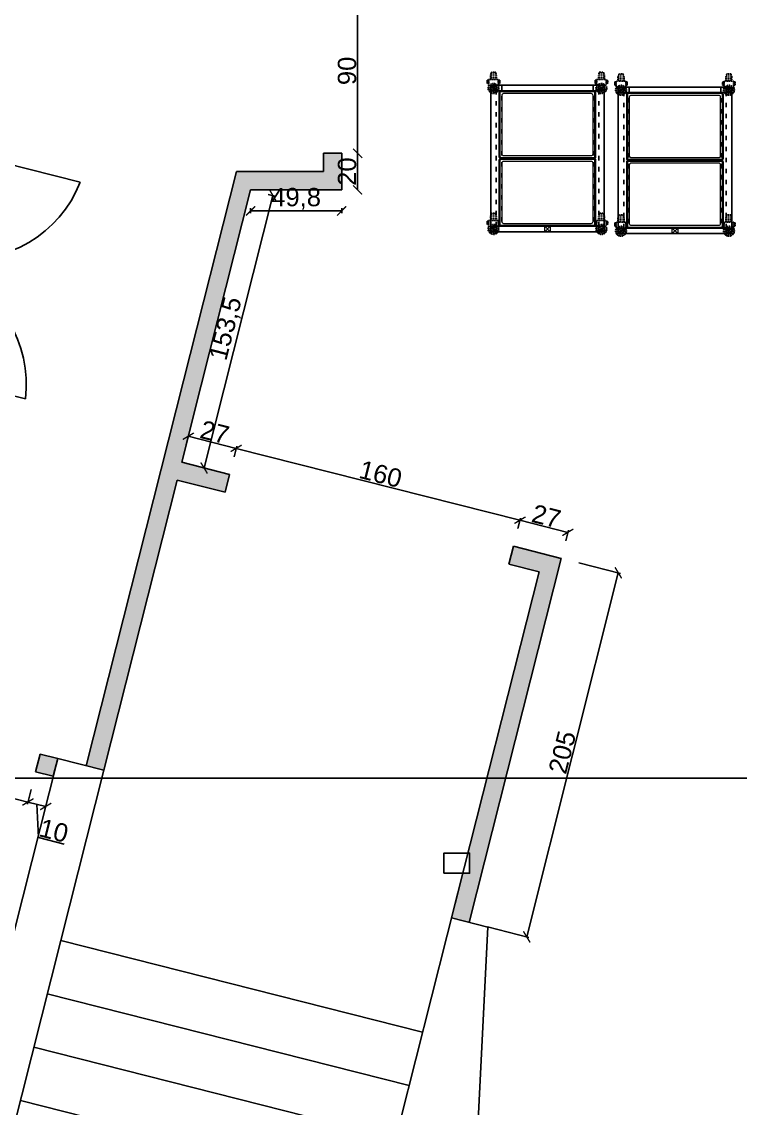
# Model space of a CAD drawing. Header units: millimetres. Extents: x -3164 to 12587, y -18082 to -16228.
# Drawn here: x 9792 to 10185, y -17663 to -17070 of the extents above; entities that cross this region are included whole.
import ezdxf

# ---------------------------------------------------------------- set-up
doc = ezdxf.new("R2010")
doc.units = ezdxf.units.MM
for name, pattern in [('ACAD_ISO03W100', [30, 12, -18]), ('DASHED', [0.75, 0.5, -0.25]), ('HIDDEN2', [0.1875, 0.125, -0.0625])]:
    doc.linetypes.add(name, pattern=pattern)
doc.layers.add('MUTAŞ', color=7, linetype='Continuous')
doc.layers.add('TEFRİŞ MUTFAK (L)', color=241, linetype='Continuous', lineweight=15)
doc.styles.get("Standard").update_dxf_attribs({"font": 'arial.ttf'})
doc.dimstyles.new('ISO-25', dxfattribs={"dimtxt": 10, "dimasz": 5, "dimexe": 1.25, "dimexo": 10, "dimtad": 1, "dimdec": 1, "dimtxsty": 'Standard', "dimblk": 'ARCHTICK', "dimcen": 2.5, "dimadec": 0, "dimazin": 0, "dimtfac": 1, "dimtdec": 1, "dimtmove": 0, "dimatfit": 3, "dimfxl": 1, "dimarcsym": 0})

# ---------------------------------------------------------------- blocks, each defined once
blk = doc.blocks.new('_ArchTick')
at = {"color": 0, "linetype": 'ByBlock', "const_width": 0.15}
blk.add_lwpolyline([(-0.5, -0.5), (0.5, 0.5)], dxfattribs=at)
blk = doc.blocks.new('*D137')
at = {"color": 0, "lineweight": -2, "transparency": 16777216}
for p, q in [((9976.02, -17051.82), (9976.02, -17141.82)), ((9977.33, -17051.82), (9977.27, -17051.82)), ((9977.33, -17141.82), (9977.27, -17141.82))]:
    blk.add_line(p, q, dxfattribs=at)
at = {"layer": 'Defpoints', "color": 0, "transparency": 16777216}
for p in [(9967.33, -17051.82), (9967.33, -17141.82), (9976.02, -17141.82)]:
    blk.add_point(p, dxfattribs=at)
at = {"color": 0, "lineweight": -2, "transparency": 16777216, "xscale": 5, "yscale": 5, "zscale": 5}
for p, rotation in [((9976.02, -17051.82), 90), ((9976.02, -17141.82), 270)]:
    blk.add_blockref('_ArchTick', p, dxfattribs=dict(at, rotation=rotation))
at = {"color": 0, "transparency": 16777216, "insert": (9970.29, -17096.82), "char_height": 10, "attachment_point": 5, "rotation": 90}
blk.add_mtext('90', dxfattribs=at)
blk = doc.blocks.new('*D138')
at = {"color": 0, "lineweight": -2, "transparency": 16777216}
for p, q in [((9976.02, -17141.82), (9976.02, -17161.82)), ((9977.33, -17141.82), (9977.27, -17141.82)), ((9977.33, -17161.82), (9977.27, -17161.82))]:
    blk.add_line(p, q, dxfattribs=at)
at = {"layer": 'Defpoints', "color": 0, "transparency": 16777216}
for p in [(9967.33, -17141.82), (9967.33, -17161.82), (9976.02, -17161.82)]:
    blk.add_point(p, dxfattribs=at)
at = {"color": 0, "lineweight": -2, "transparency": 16777216, "xscale": 5, "yscale": 5, "zscale": 5}
for p, rotation in [((9976.02, -17141.82), 90), ((9976.02, -17161.82), 270)]:
    blk.add_blockref('_ArchTick', p, dxfattribs=dict(at, rotation=rotation))
at = {"color": 0, "transparency": 16777216, "insert": (9970.29, -17151.82), "char_height": 10, "attachment_point": 5, "rotation": 90}
blk.add_mtext('20', dxfattribs=at)
blk = doc.blocks.new('*D139')
at = {"color": 0, "lineweight": -2, "transparency": 16777216}
for p, q in [((9917.52, -17171.82), (9917.52, -17174.56)), ((9967.33, -17171.82), (9967.33, -17174.56)), ((9967.33, -17173.31), (9917.52, -17173.31))]:
    blk.add_line(p, q, dxfattribs=at)
at = {"layer": 'Defpoints', "color": 0, "transparency": 16777216}
for p in [(9917.52, -17161.82), (9967.33, -17161.82), (9917.52, -17173.31)]:
    blk.add_point(p, dxfattribs=at)
at = {"color": 0, "lineweight": -2, "transparency": 16777216, "xscale": 5, "yscale": 5, "zscale": 5, "rotation": 180}
blk.add_blockref('_ArchTick', (9917.52, -17173.31), dxfattribs=at)
at = {"color": 0, "lineweight": -2, "transparency": 16777216, "xscale": 5, "yscale": 5, "zscale": 5}
blk.add_blockref('_ArchTick', (9967.33, -17173.31), dxfattribs=at)
at = {"color": 0, "transparency": 16777216, "insert": (9942.42, -17166.68), "char_height": 10, "attachment_point": 5}
blk.add_mtext('49,8', dxfattribs=at)
blk = doc.blocks.new('*D140')
at = {"color": 0, "lineweight": -2, "transparency": 16777216}
for p, q in [((9929.75, -17164.91), (9892.11, -17313.68)), ((9927.21, -17164.27), (9930.96, -17165.22)), ((9889.57, -17313.04), (9893.32, -17313.99))]:
    blk.add_line(p, q, dxfattribs=at)
at = {"layer": 'Defpoints', "color": 0, "transparency": 16777216}
for p in [(9917.52, -17161.82), (9879.88, -17310.59), (9892.11, -17313.68)]:
    blk.add_point(p, dxfattribs=at)
at = {"color": 0, "lineweight": -2, "transparency": 16777216, "xscale": 5, "yscale": 5, "zscale": 5}
for p, rotation in [((9929.75, -17164.91), 75.80022539922322), ((9892.11, -17313.68), 255.8002253992233)]:
    blk.add_blockref('_ArchTick', p, dxfattribs=dict(at, rotation=rotation))
at = {"color": 0, "transparency": 16777216, "insert": (9904.5, -17237.67), "char_height": 10, "attachment_point": 5, "rotation": 75.80023}
blk.add_mtext('153,5', dxfattribs=at)
blk = doc.blocks.new('*D141')
at = {"color": 0, "lineweight": -2, "transparency": 16777216}
for p, q in [((9882.33, -17300.89), (9883.79, -17295.13)), ((9883.48, -17296.34), (9909.66, -17302.96)), ((9908.5, -17307.52), (9909.96, -17301.75))]:
    blk.add_line(p, q, dxfattribs=at)
at = {"layer": 'Defpoints', "color": 0, "transparency": 16777216}
for p in [(9909.66, -17302.96), (9879.88, -17310.59), (9906.05, -17317.21)]:
    blk.add_point(p, dxfattribs=at)
at = {"color": 0, "lineweight": -2, "transparency": 16777216, "xscale": 5, "yscale": 5, "zscale": 5}
for p, rotation in [((9883.48, -17296.34), 165.8002253992179), ((9909.66, -17302.96), 345.8002253992179)]:
    blk.add_blockref('_ArchTick', p, dxfattribs=dict(at, rotation=rotation))
at = {"color": 0, "transparency": 16777216, "insert": (9897.95, -17294.18), "char_height": 10, "attachment_point": 5, "rotation": 345.80023}
blk.add_mtext('27', dxfattribs=at)
blk = doc.blocks.new('*D142')
at = {"color": 0, "lineweight": -2, "transparency": 16777216}
for p, q in [((9908.5, -17307.52), (9909.96, -17301.75)), ((9909.66, -17302.96), (10064.77, -17342.21)), ((10063.62, -17346.76), (10065.07, -17341))]:
    blk.add_line(p, q, dxfattribs=at)
at = {"layer": 'Defpoints', "color": 0, "transparency": 16777216}
for p in [(9906.05, -17317.21), (10064.77, -17342.21), (10061.16, -17356.46)]:
    blk.add_point(p, dxfattribs=at)
at = {"color": 0, "lineweight": -2, "transparency": 16777216, "xscale": 5, "yscale": 5, "zscale": 5}
for p, rotation in [((9909.66, -17302.96), 165.800225399229), ((10064.77, -17342.21), 345.800225399229)]:
    blk.add_blockref('_ArchTick', p, dxfattribs=dict(at, rotation=rotation))
at = {"color": 0, "transparency": 16777216, "insert": (9988.62, -17317.03), "char_height": 10, "attachment_point": 5, "rotation": 345.80023}
blk.add_mtext('160', dxfattribs=at)
blk = doc.blocks.new('*D143')
at = {"color": 0, "lineweight": -2, "transparency": 16777216}
for p, q in [((10063.62, -17346.76), (10065.07, -17341)), ((10064.77, -17342.21), (10090.94, -17348.83)), ((10089.79, -17353.39), (10091.25, -17347.62))]:
    blk.add_line(p, q, dxfattribs=at)
at = {"layer": 'Defpoints', "color": 0, "transparency": 16777216}
for p in [(10090.94, -17348.83), (10061.16, -17356.46), (10087.34, -17363.08)]:
    blk.add_point(p, dxfattribs=at)
at = {"color": 0, "lineweight": -2, "transparency": 16777216, "xscale": 5, "yscale": 5, "zscale": 5}
for p, rotation in [((10064.77, -17342.21), 165.800225399229), ((10090.94, -17348.83), 345.800225399229)]:
    blk.add_blockref('_ArchTick', p, dxfattribs=dict(at, rotation=rotation))
at = {"color": 0, "transparency": 16777216, "insert": (10079.24, -17340.05), "char_height": 10, "attachment_point": 5, "rotation": 345.80023}
blk.add_mtext('27', dxfattribs=at)
blk = doc.blocks.new('*D144')
at = {"color": 0, "lineweight": -2, "transparency": 16777216}
for p, q in [((10097.04, -17365.52), (10119.74, -17371.24)), ((10118.53, -17370.93), (10068.49, -17569.76)), ((10047, -17564.35), (10069.7, -17570.07))]:
    blk.add_line(p, q, dxfattribs=at)
at = {"layer": 'Defpoints', "color": 0, "transparency": 16777216}
for p in [(10087.34, -17363.08), (10037.3, -17561.91), (10068.49, -17569.76)]:
    blk.add_point(p, dxfattribs=at)
at = {"color": 0, "lineweight": -2, "transparency": 16777216, "xscale": 5, "yscale": 5, "zscale": 5}
for p, rotation in [((10118.53, -17370.93), 75.87398628398442), ((10068.49, -17569.76), 255.8739862839844)]:
    blk.add_blockref('_ArchTick', p, dxfattribs=dict(at, rotation=rotation))
at = {"color": 0, "transparency": 16777216, "insert": (10087.95, -17468.95), "char_height": 10, "attachment_point": 5, "rotation": 75.87399}
blk.add_mtext('205', dxfattribs=at)
blk = doc.blocks.new('*D146')
at = {"color": 0, "lineweight": -2, "transparency": 16777216}
for p, q in [((9719.93, -17469.91), (9717.94, -17477.89)), ((9718.24, -17476.68), (9795.85, -17496.1)), ((9797.54, -17489.33), (9795.54, -17497.31))]:
    blk.add_line(p, q, dxfattribs=at)
at = {"layer": 'Defpoints', "color": 0, "transparency": 16777216}
for p in [(9722.36, -17460.21), (9799.97, -17479.63), (9795.85, -17496.1)]:
    blk.add_point(p, dxfattribs=at)
at = {"color": 0, "lineweight": -2, "transparency": 16777216, "xscale": 5, "yscale": 5, "zscale": 5}
for p, rotation in [((9718.24, -17476.68), 165.9474561685386), ((9795.85, -17496.1), 345.9474561685386)]:
    blk.add_blockref('_ArchTick', p, dxfattribs=dict(at, rotation=rotation))
at = {"color": 0, "transparency": 16777216, "insert": (9758.43, -17480.83), "char_height": 10, "attachment_point": 5, "rotation": 345.94746}
blk.add_mtext('80', dxfattribs=at)
blk = doc.blocks.new('*D147')
at = {"color": 0, "lineweight": -2, "transparency": 16777216}
for p, q in [((9797.54, -17489.33), (9795.54, -17497.31)), ((9807.24, -17491.76), (9805.24, -17499.74)), ((9795.85, -17496.1), (9805.55, -17498.53)), ((9800.7, -17497.31), (9801.54, -17515.57)), ((9801.54, -17515.57), (9815.7, -17519.11))]:
    blk.add_line(p, q, dxfattribs=at)
at = {"layer": 'Defpoints', "color": 0, "transparency": 16777216}
for p in [(9799.97, -17479.63), (9809.67, -17482.06), (9805.55, -17498.53)]:
    blk.add_point(p, dxfattribs=at)
at = {"color": 0, "lineweight": -2, "transparency": 16777216, "xscale": 5, "yscale": 5, "zscale": 5}
for p, rotation in [((9795.85, -17496.1), 165.9474561685386), ((9805.55, -17498.53), 345.9474561685386)]:
    blk.add_blockref('_ArchTick', p, dxfattribs=dict(at, rotation=rotation))
at = {"color": 0, "transparency": 16777216, "insert": (9810.01, -17511.78), "char_height": 10, "attachment_point": 5, "rotation": 345.94746}
blk.add_mtext('10', dxfattribs=at)
blk = doc.blocks.new('GHFH')
at = {"color": 7}
for p, q in [((1821.69, 2075.94), (1821.69, 2076.96)), ((1822.08, 2077.34), (1822.7, 2077.34)), ((1823.09, 2077.34), (1823.09, 2077.67)), ((1823.09, 2077.34), (1824.1, 2077.34)), ((1823.09, 2076.33), (1823.09, 2076.96)), ((1824.48, 2077.34), (1824.48, 2077.94)), ((1824.48, 2077.34), (1824.64, 2077.34)), ((1824.88, 2077.34), (1825.5, 2077.34)), ((1825.88, 2077.34), (1825.88, 2077.98)), ((1825.88, 2077.34), (1826.89, 2077.34)), ((1827.28, 2077.34), (1827.28, 2077.8)), ((1827.28, 2077.34), (1828.29, 2077.34)), ((1827.28, 2075.94), (1827.28, 2076.96)), ((1828.67, 2077.34), (1828.67, 2077.4)), ((1828.67, 2077.34), (1828.83, 2077.34)), ((1828.67, 2075.94), (1828.67, 2076.96)), ((1816.84, 2071.75), (1817.12, 2071.75)), ((1817.5, 2073.15), (1817.5, 2073.26)), ((1817.5, 2073.15), (1818.51, 2073.15)), ((1817.5, 2071.75), (1817.5, 2072.77)), ((1817.5, 2071.75), (1818.51, 2071.75)), ((1817.5, 2070.35), (1817.5, 2071.37)), ((1818.34, 2074.55), (1818.51, 2074.55)), ((1818.89, 2074.55), (1818.89, 2075.18)), ((1818.89, 2074.55), (1819.91, 2074.55)), ((1818.89, 2073.15), (1818.89, 2074.16)), ((1818.89, 2073.15), (1819.91, 2073.15)), ((1818.89, 2071.75), (1818.89, 2072.77)), ((1818.89, 2071.75), (1819.91, 2071.75)), ((1818.89, 2070.35), (1818.89, 2071.37)), ((1819.72, 2075.94), (1819.91, 2075.94)), ((1820.29, 2075.94), (1820.29, 2076.37)), ((1820.29, 2075.94), (1821.31, 2075.94)), ((1820.29, 2074.55), (1820.29, 2075.56)), ((1820.29, 2074.55), (1821.31, 2074.55)), ((1820.29, 2073.15), (1820.29, 2074.16)), ((1820.29, 2073.15), (1821.31, 2073.15)), ((1820.29, 2071.75), (1820.29, 2072.77)), ((1820.29, 2071.75), (1821.31, 2071.75)), ((1820.29, 2070.36), (1820.29, 2071.37)), ((1821.69, 2075.94), (1822.7, 2075.94)), ((1821.69, 2074.55), (1821.69, 2075.56)), ((1821.69, 2074.55), (1822.7, 2074.55)), ((1821.69, 2073.15), (1821.69, 2074.16)), ((1821.69, 2073.15), (1822.7, 2073.15)), ((1821.69, 2071.75), (1821.69, 2072.77)), ((1821.69, 2071.75), (1822.7, 2071.75)), ((1821.69, 2070.35), (1821.69, 2071.37)), ((1823.09, 2074.55), (1823.09, 2074.83)), ((1823.09, 2074.55), (1823.34, 2074.55)), ((1823.09, 2073.15), (1823.09, 2074.16)), ((1823.09, 2073.15), (1824.1, 2073.15)), ((1823.09, 2071.75), (1823.09, 2072.77)), ((1823.09, 2071.75), (1824.1, 2071.75)), ((1823.09, 2070.35), (1823.09, 2071.37)), ((1824.48, 2071.75), (1824.48, 2072.77)), ((1824.48, 2071.75), (1824.98, 2071.75)), ((1824.48, 2070.35), (1824.48, 2071.37)), ((1826.56, 2075.94), (1826.89, 2075.94)), ((1826.7, 2071.75), (1826.89, 2071.75)), ((1826.85, 2074.55), (1826.89, 2074.55)), ((1827.28, 2075.94), (1828.29, 2075.94)), ((1827.28, 2074.55), (1827.28, 2075.56)), ((1827.28, 2074.55), (1828.29, 2074.55)), ((1827.28, 2073.15), (1827.28, 2074.16)), ((1827.28, 2073.15), (1828.29, 2073.15)), ((1827.28, 2071.75), (1827.28, 2072.77)), ((1827.28, 2071.75), (1828.29, 2071.75)), ((1827.28, 2070.35), (1827.28, 2071.37)), ((1828.67, 2075.94), (1829.69, 2075.94)), ((1828.67, 2074.55), (1828.67, 2075.56)), ((1828.67, 2074.55), (1829.69, 2074.55)), ((1828.67, 2073.15), (1828.67, 2074.16)), ((1828.67, 2073.15), (1829.69, 2073.15)), ((1828.67, 2071.75), (1828.67, 2072.77)), ((1828.67, 2071.75), (1829.69, 2071.75)), ((1828.67, 2070.35), (1828.67, 2071.37)), ((1830.07, 2075.94), (1830.07, 2076.73)), ((1830.07, 2075.94), (1831.09, 2075.94)), ((1830.07, 2074.55), (1830.07, 2075.56)), ((1830.07, 2074.55), (1831.09, 2074.55)), ((1830.07, 2073.15), (1830.07, 2074.16)), ((1830.07, 2073.15), (1831.09, 2073.15)), ((1830.07, 2071.75), (1830.07, 2072.77)), ((1830.07, 2071.75), (1831.09, 2071.75)), ((1830.07, 2070.35), (1830.07, 2071.37)), ((1831.47, 2074.55), (1831.47, 2075.56)), ((1831.47, 2074.55), (1832.48, 2074.55)), ((1831.47, 2073.15), (1831.47, 2074.16)), ((1831.47, 2073.15), (1832.48, 2073.15)), ((1831.47, 2071.75), (1831.47, 2072.77)), ((1831.47, 2071.75), (1832.48, 2071.75)), ((1832.86, 2073.15), (1832.86, 2074.15)), ((1832.86, 2073.15), (1833.48, 2073.15)), ((1832.86, 2071.75), (1832.86, 2072.77)), ((1832.86, 2071.75), (1833.88, 2071.75)), ((1832.86, 2071.29), (1832.86, 2071.37)), ((1834.26, 2070.35), (1834.26, 2071.07)), ((1816.39, 2068.96), (1817.12, 2068.96)), ((1816.49, 2067.56), (1817.12, 2067.56)), ((1816.5, 2070.35), (1817.12, 2070.35)), ((1816.82, 2066.16), (1817.12, 2066.16)), ((1817.5, 2070.35), (1818.51, 2070.35)), ((1817.5, 2069.47), (1817.5, 2069.97)), ((1817.5, 2066.16), (1817.5, 2066.99)), ((1817.5, 2066.16), (1818.51, 2066.16)), ((1817.5, 2064.77), (1817.5, 2065.78)), ((1818.89, 2070.35), (1819.91, 2070.35)), ((1818.89, 2066.16), (1818.89, 2066.34)), ((1818.89, 2066.16), (1819.91, 2066.16)), ((1818.89, 2064.77), (1818.89, 2065.78)), ((1820.29, 2066.16), (1820.29, 2067.18)), ((1820.29, 2066.16), (1821.31, 2066.16)), ((1820.29, 2064.77), (1820.29, 2065.78)), ((1820.82, 2067.56), (1821.31, 2067.56)), ((1821.69, 2070.35), (1822.7, 2070.35)), ((1821.69, 2067.56), (1821.69, 2068.05)), ((1821.69, 2067.56), (1822.7, 2067.56)), ((1821.69, 2066.16), (1821.69, 2067.18)), ((1821.69, 2066.16), (1822.7, 2066.16)), ((1821.69, 2064.77), (1821.69, 2065.78)), ((1823.09, 2070.35), (1824.1, 2070.35)), ((1823.09, 2067.56), (1823.09, 2068.58)), ((1823.09, 2067.56), (1824.1, 2067.56)), ((1823.09, 2066.16), (1823.09, 2067.18)), ((1823.09, 2066.16), (1824.1, 2066.16)), ((1823.09, 2064.77), (1823.09, 2065.78)), ((1824.48, 2070.35), (1825, 2070.35)), ((1824.48, 2067.56), (1824.48, 2067.78)), ((1824.48, 2067.56), (1824.69, 2067.56)), ((1824.48, 2067.03), (1824.48, 2067.18)), ((1825.88, 2066.26), (1825.88, 2067.18)), ((1825.91, 2066.16), (1826.89, 2066.16)), ((1826.08, 2067.56), (1826.89, 2067.56)), ((1826.24, 2070.35), (1826.89, 2070.35)), ((1827.28, 2070.35), (1828.29, 2070.35)), ((1827.28, 2069.12), (1827.28, 2069.97)), ((1827.28, 2067.56), (1827.28, 2067.98)), ((1827.28, 2067.56), (1828.29, 2067.56)), ((1827.28, 2066.16), (1827.28, 2067.18)), ((1827.28, 2066.16), (1828.29, 2066.16)), ((1827.28, 2064.77), (1827.28, 2065.78)), ((1828.67, 2070.35), (1829.69, 2070.35)), ((1828.67, 2069.55), (1828.67, 2069.97)), ((1828.67, 2067.56), (1828.67, 2067.6)), ((1828.67, 2067.56), (1828.92, 2067.56)), ((1828.67, 2066.16), (1828.67, 2067.18)), ((1828.67, 2066.16), (1829.69, 2066.16)), ((1828.67, 2064.77), (1828.67, 2065.78)), ((1830.07, 2070.35), (1830.19, 2070.35)), ((1830.07, 2066.16), (1830.07, 2067.18)), ((1830.07, 2066.16), (1831.09, 2066.16)), ((1830.07, 2064.77), (1830.07, 2065.78)), ((1831.47, 2067.56), (1831.47, 2067.59)), ((1831.47, 2067.56), (1832.48, 2067.56)), ((1831.47, 2066.16), (1831.47, 2067.18)), ((1831.47, 2066.16), (1832.48, 2066.16)), ((1831.47, 2064.77), (1831.47, 2065.78)), ((1832.86, 2067.56), (1832.86, 2067.95)), ((1832.86, 2067.56), (1833.88, 2067.56)), ((1832.86, 2066.16), (1832.86, 2067.18)), ((1832.86, 2066.16), (1833.88, 2066.16)), ((1832.86, 2064.77), (1832.86, 2065.78)), ((1833.72, 2070.35), (1833.88, 2070.35)), ((1833.75, 2068.96), (1833.88, 2068.96)), ((1834.26, 2070.35), (1834.41, 2070.35)), ((1834.26, 2068.96), (1834.26, 2069.97)), ((1834.26, 2068.96), (1834.52, 2068.96)), ((1834.26, 2067.56), (1834.26, 2068.58)), ((1834.26, 2067.56), (1834.42, 2067.56)), ((1834.26, 2066.78), (1834.26, 2067.18)), ((1817.5, 2064.77), (1818.51, 2064.77)), ((1818.29, 2063.37), (1818.51, 2063.37)), ((1818.89, 2064.77), (1819.91, 2064.77)), ((1818.89, 2063.37), (1818.89, 2064.39)), ((1818.89, 2063.37), (1819.91, 2063.37)), ((1818.89, 2062.67), (1818.89, 2062.99)), ((1819.64, 2061.97), (1819.91, 2061.97)), ((1820.29, 2064.77), (1821.31, 2064.77)), ((1820.29, 2063.37), (1820.29, 2064.39)), ((1820.29, 2063.37), (1821.31, 2063.37)), ((1820.29, 2061.97), (1820.29, 2062.99)), ((1820.29, 2061.97), (1821.31, 2061.97)), ((1820.29, 2061.48), (1820.29, 2061.59)), ((1821.69, 2064.77), (1822.7, 2064.77)), ((1821.69, 2063.37), (1821.69, 2064.39)), ((1821.69, 2063.37), (1822.7, 2063.37)), ((1821.69, 2061.97), (1821.69, 2062.99)), ((1821.69, 2061.97), (1822.7, 2061.97)), ((1821.69, 2060.68), (1821.69, 2061.59)), ((1821.93, 2060.57), (1822.7, 2060.57)), ((1823.09, 2064.77), (1824.02, 2064.77)), ((1823.09, 2063.37), (1823.09, 2064.39)), ((1823.09, 2063.37), (1824.05, 2063.37)), ((1823.09, 2061.97), (1823.09, 2062.99)), ((1823.09, 2061.97), (1824.1, 2061.97)), ((1823.09, 2060.57), (1823.09, 2061.59)), ((1823.09, 2060.57), (1824.1, 2060.57)), ((1823.09, 2060.18), (1823.09, 2060.19)), ((1824.48, 2060.57), (1824.48, 2061.51)), ((1824.48, 2060.57), (1825.5, 2060.57)), ((1824.48, 2059.91), (1824.48, 2060.19)), ((1825.88, 2059.87), (1825.88, 2060.19)), ((1826.53, 2064.77), (1826.89, 2064.77)), ((1826.65, 2060.57), (1826.89, 2060.57)), ((1827.28, 2064.77), (1828.29, 2064.77)), ((1827.28, 2063.65), (1827.28, 2064.39)), ((1827.28, 2060.57), (1827.28, 2060.88)), ((1827.28, 2060.57), (1828.29, 2060.57)), ((1827.28, 2060.05), (1827.28, 2060.19)), ((1827.51, 2063.37), (1828.29, 2063.37)), ((1827.99, 2061.97), (1828.29, 2061.97)), ((1828.67, 2064.77), (1829.69, 2064.77)), ((1828.67, 2063.37), (1828.67, 2064.39)), ((1828.67, 2063.37), (1829.69, 2063.37)), ((1828.67, 2061.97), (1828.67, 2062.99)), ((1828.67, 2061.97), (1829.69, 2061.97)), ((1828.67, 2060.57), (1828.67, 2061.59)), ((1828.67, 2060.57), (1828.98, 2060.57)), ((1830.07, 2064.77), (1831.09, 2064.77)), ((1830.07, 2063.37), (1830.07, 2064.39)), ((1830.07, 2063.37), (1831.09, 2063.37)), ((1830.07, 2061.97), (1830.07, 2062.99)), ((1830.07, 2061.97), (1831.09, 2061.97)), ((1830.07, 2061.12), (1830.07, 2061.59)), ((1831.47, 2064.77), (1832.48, 2064.77)), ((1831.47, 2063.37), (1831.47, 2064.39)), ((1831.47, 2063.37), (1832.48, 2063.37)), ((1831.47, 2062.14), (1831.47, 2062.99)), ((1832.86, 2064.77), (1833.51, 2064.77)), ((1832.86, 2063.7), (1832.86, 2064.39))]:
    blk.add_line(p, q, dxfattribs=at)
for radius in [9.85, 9.06, 0.996, 0.431]:
    blk.add_circle((1825.46, 2068.92), radius, dxfattribs=at)
for start, end in [(184.97524, 240.61958), (94.97524, 150.61958), (274.97524, 330.61958), (4.97524, 60.61958)]:
    blk.add_arc((1825.46, 2068.92), 1.5, start, end, dxfattribs=at)
at = {"layer": 'TEFRİŞ MUTFAK (L)', "color": 7}
for centre, radius, start, end in [((1824.76, 2075.45), 1.89, 28.20844, 194.1396), ((1816.95, 2068.94), 8.51, 6.62866, 45.35929), ((1819.11, 2072.65), 6.8, 352.47773, 24.279), ((1818.71, 2073.58), 8.2, 332.335, 19.69418), ((1825.47, 2077.43), 8.51, 276.62866, 315.35929), ((1831.98, 2069.62), 1.89, 298.20844, 104.1396), ((1818.93, 2068.23), 1.89, 118.20844, 284.1396), ((1820.8, 2062.18), 8.2, 62.335, 109.69418), ((1821.73, 2062.58), 6.8, 82.47773, 114.279), ((1825.44, 2060.42), 8.51, 96.62866, 135.35929), ((1832.2, 2064.27), 8.2, 152.335, 199.69418), ((1831.8, 2065.2), 6.8, 172.47773, 204.279), ((1833.96, 2068.91), 8.51, 186.62866, 225.35929), ((1830.11, 2075.67), 8.2, 242.335, 289.69418), ((1829.18, 2075.27), 6.8, 262.47773, 294.279), ((1826.15, 2062.4), 1.89, 208.20844, 14.1396)]:
    blk.add_arc(centre, radius, start, end, dxfattribs=at)
blk = doc.blocks.new('dfgfg')
at = {"color": 7}
for p, q in [((2071.59, 2337.98), (2065.92, 2337.98)), ((2081.29, 2337.98), (2086.96, 2337.98)), ((2072.76, 2337.51), (2072.85, 2337.14)), ((2080.12, 2337.51), (2080.03, 2337.14))]:
    blk.add_line(p, q, dxfattribs=at)
for points in [[(2074.28, 2336.47), (2013.18, 2336.47), (2013.27, 2337.16, -0.414214), (2015.47, 2339.36), (2072.17, 2339.36, -0.414214), (2074.37, 2337.16)], [(2078.6, 2336.47), (2139.7, 2336.47), (2139.61, 2337.16, 0.414214), (2137.41, 2339.36), (2080.71, 2339.36, 0.414214), (2078.51, 2337.16)], [(2014.44, 2332.47), (2138.44, 2332.47, -0.414214), (2142.44, 2328.47), (2142.44, 2274.47, -0.414214), (2138.44, 2270.47), (2014.44, 2270.47, -0.414214), (2010.44, 2274.47), (2010.44, 2328.47, -0.414214)], [(2014.44, 2331.97), (2138.44, 2331.97, -0.414214), (2141.94, 2328.47), (2141.94, 2274.47, -0.414214), (2138.44, 2270.97), (2014.44, 2270.97, -0.414214), (2010.94, 2274.47), (2010.94, 2328.47, -0.414214)]]:
    blk.add_lwpolyline(points, format="xyb", close=True, dxfattribs=at)
for points in [[(2076.44, 2336.47), (2006.44, 2336.47), (2006.44, 2266.47), (2076.44, 2266.47)], [(2076.44, 2336.47), (2146.44, 2336.47), (2146.44, 2266.47), (2076.44, 2266.47)], [(2014.44, 2274.47), (2014.44, 2328.47), (2138.44, 2328.47), (2138.44, 2274.47), (2014.44, 2274.47), (2138.44, 2328.47), (2138.44, 2274.47), (2014.44, 2328.47)]]:
    blk.add_lwpolyline(points, dxfattribs=at)
blk.add_blockref('GHFH', (250.99, 218.61), dxfattribs=at)
blk = doc.blocks.new('qwewqewqwqwqwe')
at = {"color": 7}
for points in [[(713.78, -3336.25), (713.78, -3394.25)], [(835.72, -3336.25), (835.72, -3394.25)]]:
    blk.add_lwpolyline(points, dxfattribs=at)
for centre, start, end in [((705.34, -3328.52), 277.31652, 353.3258), ((844.16, -3328.52), 186.6742, 262.68348)]:
    blk.add_arc(centre, 66.27, start, end, dxfattribs=at)
at = {"color": 140, "rotation": 180}
blk.add_blockref('dfgfg', (2851.19, -999.08), dxfattribs=at)
blk = doc.blocks.new('DEPO TİP BUZDOLABI 140x70')
at = {"color": 7}
blk.add_blockref('qwewqewqwqwqwe', (-704.75, 3335.55), dxfattribs=at)
blk = doc.blocks.new('ERGERGERR')
at = {"color": 30, "lineweight": 0}
for points in [[(13033.1, -3671.65), (13033.1, -3706.65, 0.414214), (13034.1, -3707.65), (13085.1, -3707.65, 0.414214), (13086.1, -3706.65), (13086.1, -3671.65, 0.414214), (13085.1, -3670.65), (13034.1, -3670.65, 0.414214)], [(13033.11, -3671.65), (13033.11, -3706.65, 0.414214), (13034.1, -3707.64), (13085.1, -3707.64, 0.414214), (13086.09, -3706.65), (13086.09, -3671.65, 0.414214), (13085.1, -3670.66), (13034.1, -3670.66, 0.414214)], [(13033.12, -3671.65), (13033.12, -3706.65, 0.414214), (13034.1, -3707.63), (13085.1, -3707.63, 0.414214), (13086.08, -3706.65), (13086.08, -3671.65, 0.414214), (13085.1, -3670.67), (13034.1, -3670.67, 0.414214)], [(13033.13, -3671.65), (13033.13, -3706.65, 0.414214), (13034.1, -3707.62), (13085.1, -3707.62, 0.414214), (13086.07, -3706.65), (13086.07, -3671.65, 0.414214), (13085.1, -3670.68), (13034.1, -3670.68, 0.414214)], [(13033.14, -3671.65), (13033.14, -3706.65, 0.414214), (13034.1, -3707.61), (13085.1, -3707.61, 0.414214), (13086.06, -3706.65), (13086.06, -3671.65, 0.414214), (13085.1, -3670.69), (13034.1, -3670.69, 0.414214)], [(13033.15, -3671.65), (13033.15, -3706.65, 0.414214), (13034.1, -3707.6), (13085.1, -3707.6, 0.414214), (13086.05, -3706.65), (13086.05, -3671.65, 0.414214), (13085.1, -3670.7), (13034.1, -3670.7, 0.414214)], [(13033.16, -3671.65), (13033.16, -3706.65, 0.414214), (13034.1, -3707.59), (13085.1, -3707.59, 0.414214), (13086.04, -3706.65), (13086.04, -3671.65, 0.414214), (13085.1, -3670.71), (13034.1, -3670.71, 0.414214)], [(13033.41, -3671.65), (13033.41, -3706.65, 0.414214), (13034.1, -3707.34), (13085.1, -3707.34, 0.414214), (13085.79, -3706.65), (13085.79, -3671.65, 0.414214), (13085.1, -3670.96), (13034.1, -3670.96, 0.414214)], [(13033.53, -3671.65), (13033.53, -3706.65, 0.414214), (13034.1, -3707.21), (13085.1, -3707.21, 0.414214), (13085.66, -3706.65), (13085.66, -3671.65, 0.414214), (13085.1, -3671.08), (13034.1, -3671.08, 0.414214)], [(13033.66, -3671.65), (13033.66, -3706.65, 0.414214), (13034.1, -3707.09), (13085.1, -3707.09, 0.414214), (13085.54, -3706.65), (13085.54, -3671.65, 0.414214), (13085.1, -3671.21), (13034.1, -3671.21, 0.414214)], [(13034.66, -3673.21), (13034.66, -3705.09, 0.414214), (13035.66, -3706.09), (13083.54, -3706.09, 0.414214), (13084.54, -3705.09), (13084.54, -3673.21, 0.414214), (13083.54, -3672.21), (13035.66, -3672.21, 0.414214)]]:
    blk.add_lwpolyline(points, format="xyb", close=True, dxfattribs=at)
blk = doc.blocks.new('BT32')
at = {"color": 7, "lineweight": 0}
blk.add_lwpolyline([(13145.65, -3593.57), (13148.65, -3593.57), (13148.65, -3596.57), (13145.65, -3596.57), (13145.65, -3593.57), (13148.65, -3593.57), (13145.65, -3596.57), (13145.65, -3593.57), (13148.65, -3596.57)], dxfattribs=at)
at = {"layer": 'MUTAŞ', "color": 7}
for p, q in [((13116.15, -3596.57), (13116.15, -3593.57)), ((13116.15, -3593.57), (13119.15, -3593.57)), ((13116.15, -3596.57), (13116.15, -3593.57)), ((13116.15, -3593.57), (13119.15, -3596.57)), ((13119.15, -3593.57), (13116.15, -3596.57)), ((13116.15, -3596.57), (13116.15, -3593.57)), ((13116.15, -3593.57), (13119.15, -3593.57)), ((13116.15, -3596.57), (13119.15, -3593.57)), ((13119.15, -3596.57), (13116.15, -3593.57)), ((13116.15, -3593.57), (13178.15, -3593.57)), ((13119.15, -3593.57), (13119.15, -3596.57)), ((13119.15, -3596.57), (13119.15, -3593.57)), ((13119.15, -3593.57), (13119.15, -3596.57)), ((13119.15, -3593.57), (13119.15, -3596.57)), ((13178.15, -3593.57), (13175.15, -3593.57)), ((13175.15, -3593.57), (13175.15, -3596.57)), ((13178.15, -3593.57), (13175.15, -3596.57)), ((13175.15, -3596.57), (13175.15, -3593.57)), ((13175.15, -3593.57), (13178.15, -3596.57)), ((13175.15, -3593.57), (13178.15, -3593.57)), ((13175.15, -3596.57), (13175.15, -3593.57)), ((13175.15, -3593.57), (13178.15, -3593.57)), ((13178.15, -3593.57), (13175.15, -3596.57)), ((13178.15, -3596.57), (13175.15, -3593.57)), ((13178.15, -3596.57), (13178.15, -3593.57)), ((13178.15, -3596.57), (13178.15, -3593.57)), ((13178.15, -3593.57), (13178.15, -3596.57)), ((13116.15, -3673.57), (13116.15, -3596.57)), ((13119.15, -3596.57), (13116.15, -3596.57)), ((13119.15, -3596.57), (13116.15, -3596.57)), ((13119.15, -3596.57), (13175.15, -3596.57)), ((13175.15, -3596.57), (13178.15, -3596.57)), ((13178.15, -3596.57), (13175.15, -3596.57)), ((13175.15, -3596.57), (13178.15, -3596.57)), ((13178.15, -3673.57), (13178.15, -3596.57)), ((13116.15, -3673.57), (13116.15, -3670.57)), ((13116.15, -3670.57), (13119.15, -3670.57)), ((13119.15, -3673.57), (13116.15, -3670.57)), ((13116.15, -3670.57), (13119.15, -3670.57)), ((13119.15, -3670.57), (13116.15, -3673.57)), ((13116.15, -3670.57), (13116.15, -3673.57)), ((13119.15, -3670.57), (13116.15, -3670.57)), ((13116.15, -3670.57), (13119.15, -3673.57)), ((13119.15, -3670.57), (13116.15, -3673.57)), ((13119.15, -3670.57), (13119.15, -3673.57)), ((13119.15, -3673.57), (13119.15, -3670.57)), ((13119.15, -3673.57), (13119.15, -3670.57)), ((13119.15, -3670.57), (13175.15, -3670.57)), ((13122.65, -3670.57), (13171.65, -3670.57)), ((13178.15, -3670.57), (13175.15, -3670.57)), ((13175.15, -3670.57), (13175.15, -3673.57)), ((13175.15, -3673.57), (13178.15, -3670.57)), ((13178.15, -3670.57), (13175.15, -3670.57)), ((13175.15, -3670.57), (13178.15, -3673.57)), ((13178.15, -3670.57), (13175.15, -3670.57)), ((13175.15, -3670.57), (13175.15, -3673.57)), ((13178.15, -3673.57), (13175.15, -3670.57)), ((13175.15, -3670.57), (13178.15, -3670.57)), ((13178.15, -3670.57), (13175.15, -3673.57)), ((13178.15, -3673.57), (13178.15, -3670.57)), ((13178.15, -3673.57), (13178.15, -3670.57)), ((13119.15, -3673.57), (13116.15, -3673.57)), ((13116.15, -3673.57), (13119.15, -3673.57)), ((13116.15, -3673.57), (13178.15, -3673.57)), ((13175.15, -3673.57), (13178.15, -3673.57)), ((13175.15, -3673.57), (13178.15, -3673.57)), ((13175.15, -3673.57), (13178.15, -3673.57))]:
    blk.add_line(p, q, dxfattribs=at)
at = {"layer": 'MUTAŞ', "color": 7, "linetype": 'HIDDEN2'}
for p, q in [((13116.88, -3594.63), (13117.65, -3594.19)), ((13116.88, -3595.51), (13116.88, -3594.63)), ((13117.65, -3595.96), (13116.88, -3595.51)), ((13117.65, -3594.19), (13118.41, -3594.63)), ((13118.41, -3595.51), (13117.65, -3595.96)), ((13118.41, -3594.63), (13118.41, -3595.51)), ((13176.65, -3594.19), (13175.88, -3594.63)), ((13175.88, -3594.63), (13175.88, -3595.51)), ((13175.88, -3595.51), (13176.65, -3595.96)), ((13177.41, -3594.63), (13176.65, -3594.19)), ((13176.65, -3595.96), (13177.41, -3595.51)), ((13177.41, -3595.51), (13177.41, -3594.63)), ((13114.2, -3597.7), (13114.27, -3597.59)), ((13114.2, -3599.25), (13114.2, -3597.7)), ((13114.27, -3599.36), (13114.2, -3599.25)), ((13114.27, -3597.59), (13114.84, -3597.59)), ((13114.27, -3598.03), (13114.84, -3598.03)), ((13114.27, -3598.92), (13114.84, -3598.92)), ((13114.84, -3599.36), (13114.27, -3599.36)), ((13114.84, -3597.59), (13114.84, -3597.31)), ((13114.84, -3597.31), (13115.09, -3597.31)), ((13114.84, -3597.59), (13114.84, -3599.36)), ((13114.84, -3599.65), (13114.84, -3599.36)), ((13115.09, -3599.65), (13114.84, -3599.65)), ((13115.09, -3597.31), (13115.09, -3596.61)), ((13115.09, -3599.65), (13115.09, -3597.31)), ((13115.09, -3599.75), (13115.09, -3599.65)), ((13116, -3599.75), (13115.09, -3599.75)), ((13119.3, -3599.75), (13116, -3599.75)), ((13116, -3602.2), (13116, -3599.75)), ((13116.53, -3599.75), (13116.53, -3603.8)), ((13117.65, -3599.75), (13117.65, -3603.8)), ((13118.77, -3599.75), (13118.77, -3603.8)), ((13119.3, -3599.75), (13119.3, -3602.2)), ((13120.2, -3599.75), (13119.3, -3599.75)), ((13120.2, -3596.61), (13120.2, -3597.31)), ((13120.2, -3597.31), (13120.2, -3599.65)), ((13120.2, -3597.31), (13120.46, -3597.31)), ((13120.46, -3599.65), (13120.2, -3599.65)), ((13120.2, -3599.65), (13120.2, -3599.75)), ((13120.46, -3597.31), (13120.46, -3597.59)), ((13120.46, -3599.36), (13120.46, -3597.59)), ((13120.46, -3597.59), (13121.03, -3597.59)), ((13121.03, -3598.03), (13120.46, -3598.03)), ((13121.03, -3598.92), (13120.46, -3598.92)), ((13121.03, -3599.36), (13120.46, -3599.36)), ((13120.46, -3599.36), (13120.46, -3599.65)), ((13121.03, -3597.59), (13121.09, -3597.7)), ((13121.09, -3599.25), (13121.03, -3599.36)), ((13121.09, -3597.7), (13121.09, -3599.25)), ((13173.27, -3597.59), (13173.2, -3597.7)), ((13173.2, -3597.7), (13173.2, -3599.25)), ((13173.2, -3599.25), (13173.27, -3599.36)), ((13173.84, -3597.59), (13173.27, -3597.59)), ((13173.27, -3598.03), (13173.84, -3598.03)), ((13173.27, -3598.92), (13173.84, -3598.92)), ((13173.27, -3599.36), (13173.84, -3599.36)), ((13174.09, -3597.31), (13173.84, -3597.31)), ((13173.84, -3597.31), (13173.84, -3597.59)), ((13173.84, -3599.36), (13173.84, -3597.59)), ((13173.84, -3599.36), (13173.84, -3599.65)), ((13173.84, -3599.65), (13174.09, -3599.65)), ((13174.09, -3596.61), (13174.09, -3597.31)), ((13174.09, -3597.31), (13174.09, -3599.65)), ((13174.09, -3599.65), (13174.09, -3599.75)), ((13174.09, -3599.75), (13175, -3599.75)), ((13175, -3599.75), (13178.3, -3599.75)), ((13175, -3599.75), (13175, -3602.2)), ((13175.53, -3599.75), (13175.53, -3603.8)), ((13176.65, -3599.75), (13176.65, -3603.8)), ((13177.77, -3599.75), (13177.77, -3603.8)), ((13178.3, -3602.2), (13178.3, -3599.75)), ((13178.3, -3599.75), (13179.2, -3599.75)), ((13179.2, -3597.31), (13179.2, -3596.61)), ((13179.2, -3599.65), (13179.2, -3597.31)), ((13179.46, -3597.31), (13179.2, -3597.31)), ((13179.2, -3599.75), (13179.2, -3599.65)), ((13179.2, -3599.65), (13179.46, -3599.65)), ((13179.46, -3597.59), (13179.46, -3597.31)), ((13179.46, -3597.59), (13179.46, -3599.36)), ((13180.03, -3597.59), (13179.46, -3597.59)), ((13180.03, -3598.03), (13179.46, -3598.03)), ((13180.03, -3598.92), (13179.46, -3598.92)), ((13179.46, -3599.65), (13179.46, -3599.36)), ((13179.46, -3599.36), (13180.03, -3599.36)), ((13180.09, -3597.7), (13180.03, -3597.59)), ((13180.03, -3599.36), (13180.09, -3599.25)), ((13180.09, -3599.25), (13180.09, -3597.7)), ((13116.53, -3603.8), (13116, -3602.2)), ((13118.77, -3603.8), (13116.53, -3603.8)), ((13119.3, -3602.2), (13118.77, -3603.8)), ((13175, -3602.2), (13175.53, -3603.8)), ((13175.53, -3603.8), (13177.77, -3603.8)), ((13177.77, -3603.8), (13178.3, -3602.2)), ((13116.88, -3671.63), (13117.65, -3671.19)), ((13116.88, -3672.51), (13116.88, -3671.63)), ((13117.65, -3672.96), (13116.88, -3672.51)), ((13117.65, -3671.19), (13118.41, -3671.63)), ((13118.41, -3672.51), (13117.65, -3672.96)), ((13118.41, -3671.63), (13118.41, -3672.51)), ((13176.65, -3671.19), (13175.88, -3671.63)), ((13175.88, -3671.63), (13175.88, -3672.51)), ((13175.88, -3672.51), (13176.65, -3672.96)), ((13177.41, -3671.63), (13176.65, -3671.19)), ((13176.65, -3672.96), (13177.41, -3672.51)), ((13177.41, -3672.51), (13177.41, -3671.63)), ((13114.2, -3674.7), (13114.27, -3674.59)), ((13114.2, -3676.25), (13114.2, -3674.7)), ((13114.27, -3676.36), (13114.2, -3676.25)), ((13114.27, -3674.59), (13114.84, -3674.59)), ((13114.27, -3675.03), (13114.84, -3675.03)), ((13114.27, -3675.92), (13114.84, -3675.92)), ((13114.84, -3676.36), (13114.27, -3676.36)), ((13114.84, -3674.59), (13114.84, -3674.31)), ((13114.84, -3674.31), (13115.09, -3674.31)), ((13114.84, -3674.59), (13114.84, -3676.36)), ((13114.84, -3676.65), (13114.84, -3676.36)), ((13115.09, -3676.65), (13114.84, -3676.65)), ((13115.09, -3674.31), (13115.09, -3673.61)), ((13115.09, -3676.65), (13115.09, -3674.31)), ((13115.09, -3676.75), (13115.09, -3676.65)), ((13116, -3676.75), (13115.09, -3676.75)), ((13119.3, -3676.75), (13116, -3676.75)), ((13116, -3679.2), (13116, -3676.75)), ((13116.53, -3676.75), (13116.53, -3680.8)), ((13117.65, -3676.75), (13117.65, -3680.8)), ((13118.77, -3676.75), (13118.77, -3680.8)), ((13119.3, -3676.75), (13119.3, -3679.2)), ((13120.2, -3676.75), (13119.3, -3676.75)), ((13120.2, -3673.61), (13120.2, -3674.31)), ((13120.2, -3674.31), (13120.2, -3676.65)), ((13120.2, -3674.31), (13120.46, -3674.31)), ((13120.46, -3676.65), (13120.2, -3676.65)), ((13120.2, -3676.65), (13120.2, -3676.75)), ((13120.46, -3674.31), (13120.46, -3674.59)), ((13120.46, -3676.36), (13120.46, -3674.59)), ((13120.46, -3674.59), (13121.03, -3674.59)), ((13121.03, -3675.03), (13120.46, -3675.03)), ((13121.03, -3675.92), (13120.46, -3675.92)), ((13121.03, -3676.36), (13120.46, -3676.36)), ((13120.46, -3676.36), (13120.46, -3676.65)), ((13121.03, -3674.59), (13121.09, -3674.7)), ((13121.09, -3676.25), (13121.03, -3676.36)), ((13121.09, -3674.7), (13121.09, -3676.25)), ((13173.27, -3674.59), (13173.2, -3674.7)), ((13173.2, -3674.7), (13173.2, -3676.25)), ((13173.2, -3676.25), (13173.27, -3676.36)), ((13173.84, -3674.59), (13173.27, -3674.59)), ((13173.27, -3675.03), (13173.84, -3675.03)), ((13173.27, -3675.92), (13173.84, -3675.92)), ((13173.27, -3676.36), (13173.84, -3676.36)), ((13174.09, -3674.31), (13173.84, -3674.31)), ((13173.84, -3674.31), (13173.84, -3674.59)), ((13173.84, -3676.36), (13173.84, -3674.59)), ((13173.84, -3676.36), (13173.84, -3676.65)), ((13173.84, -3676.65), (13174.09, -3676.65)), ((13174.09, -3673.61), (13174.09, -3674.31)), ((13174.09, -3674.31), (13174.09, -3676.65)), ((13174.09, -3676.65), (13174.09, -3676.75)), ((13174.09, -3676.75), (13175, -3676.75)), ((13175, -3676.75), (13178.3, -3676.75)), ((13175, -3676.75), (13175, -3679.2)), ((13175.53, -3676.75), (13175.53, -3680.8)), ((13176.65, -3676.75), (13176.65, -3680.8)), ((13177.77, -3676.75), (13177.77, -3680.8)), ((13178.3, -3679.2), (13178.3, -3676.75)), ((13178.3, -3676.75), (13179.2, -3676.75)), ((13179.2, -3674.31), (13179.2, -3673.61)), ((13179.2, -3676.65), (13179.2, -3674.31)), ((13179.46, -3674.31), (13179.2, -3674.31)), ((13179.2, -3676.75), (13179.2, -3676.65)), ((13179.2, -3676.65), (13179.46, -3676.65)), ((13179.46, -3674.59), (13179.46, -3674.31)), ((13179.46, -3674.59), (13179.46, -3676.36)), ((13180.03, -3674.59), (13179.46, -3674.59)), ((13180.03, -3675.03), (13179.46, -3675.03)), ((13180.03, -3675.92), (13179.46, -3675.92)), ((13179.46, -3676.65), (13179.46, -3676.36)), ((13179.46, -3676.36), (13180.03, -3676.36)), ((13180.09, -3674.7), (13180.03, -3674.59)), ((13180.03, -3676.36), (13180.09, -3676.25)), ((13180.09, -3676.25), (13180.09, -3674.7)), ((13116.53, -3680.8), (13116, -3679.2)), ((13118.77, -3680.8), (13116.53, -3680.8)), ((13119.3, -3679.2), (13118.77, -3680.8)), ((13175, -3679.2), (13175.53, -3680.8)), ((13175.53, -3680.8), (13177.77, -3680.8)), ((13177.77, -3680.8), (13178.3, -3679.2))]:
    blk.add_line(p, q, dxfattribs=at)
at = {"layer": 'MUTAŞ', "color": 7, "linetype": 'ACAD_ISO03W100', "ltscale": 0.2}
for p, q in [((13119.15, -3596.57), (13119.15, -3673.57)), ((13122.15, -3596.57), (13119.15, -3596.57)), ((13122.15, -3673.57), (13122.15, -3596.57)), ((13172.15, -3673.57), (13172.15, -3596.57)), ((13172.15, -3596.57), (13175.15, -3596.57)), ((13175.15, -3596.57), (13175.15, -3673.57)), ((13119.15, -3673.57), (13122.15, -3673.57)), ((13175.15, -3673.57), (13172.15, -3673.57))]:
    blk.add_line(p, q, dxfattribs=at)
at = {"layer": 'MUTAŞ', "color": 7, "linetype": 'HIDDEN2'}
for centre, radius in [((13117.65, -3595.07), 2.55), ((13117.65, -3595.07), 1.7), ((13176.65, -3595.07), 2.55), ((13176.65, -3595.07), 1.7), ((13117.65, -3672.07), 2.55), ((13117.65, -3672.07), 1.7), ((13176.65, -3672.07), 2.55), ((13176.65, -3672.07), 1.7)]:
    blk.add_circle(centre, radius, dxfattribs=at)
at = {"layer": 'MUTAŞ', "color": 7, "linetype": 'DASHED'}
for centre in [(13117.65, -3595.07), (13176.65, -3595.07), (13117.65, -3672.07), (13176.65, -3672.07)]:
    blk.add_circle(centre, 1.6, dxfattribs=at)
at = {"layer": 'MUTAŞ', "color": 7, "linetype": 'HIDDEN2'}
for centre, radius, start, end in [((13117.65, -3595.07), 2.98, 328.99728, 211.00272), ((13176.65, -3595.07), 2.98, 328.99728, 211.00272), ((13114.61, -3597.81), 0.407, 147.13277, 212.86723), ((13115.73, -3598.48), 1.53, 163.22135, 196.77866), ((13114.61, -3599.14), 0.407, 147.13277, 212.86723), ((13120.69, -3597.81), 0.407, 327.13277, 32.86723), ((13119.56, -3598.48), 1.53, 343.22135, 16.77866), ((13120.69, -3599.14), 0.407, 327.13277, 32.86723), ((13173.61, -3597.81), 0.407, 147.13277, 212.86723), ((13174.73, -3598.48), 1.53, 163.22134, 196.77865), ((13173.61, -3599.14), 0.407, 147.13277, 212.86723), ((13179.69, -3597.81), 0.407, 327.13277, 32.86723), ((13178.56, -3598.48), 1.53, 343.22134, 16.77865), ((13179.69, -3599.14), 0.407, 327.13277, 32.86723), ((13117.65, -3672.07), 2.98, 328.99728, 211.00272), ((13176.65, -3672.07), 2.98, 328.99728, 211.00272), ((13114.61, -3674.81), 0.407, 147.13277, 212.86723), ((13115.73, -3675.48), 1.53, 163.22135, 196.77866), ((13114.61, -3676.14), 0.407, 147.13277, 212.86723), ((13120.69, -3674.81), 0.407, 327.13277, 32.86723), ((13119.56, -3675.48), 1.53, 343.22135, 16.77866), ((13120.69, -3676.14), 0.407, 327.13277, 32.86723), ((13173.61, -3674.81), 0.407, 147.13277, 212.86723), ((13174.73, -3675.48), 1.53, 163.22134, 196.77865), ((13173.61, -3676.14), 0.407, 147.13277, 212.86723), ((13179.69, -3674.81), 0.407, 327.13277, 32.86723), ((13178.56, -3675.48), 1.53, 343.22134, 16.77865), ((13179.69, -3676.14), 0.407, 327.13277, 32.86723)]:
    blk.add_arc(centre, radius, start, end, dxfattribs=at)
at = {"color": 7, "lineweight": 0}
for p in [(87.55, 74.08), (87.55, 37.08)]:
    blk.add_blockref('ERGERGERR', p, dxfattribs=at)

msp = doc.modelspace()

# ---------------------------------------------------------------- hatches: boundary and pattern name
h = msp.add_hatch(color=256)
h.dxf.hatch_style = 1
h.paths.add_polyline_path([(10754.33, -16873.85), (10744.33, -16873.85), (10744.33, -16883.85), (10754.33, -16883.85), (10764.33, -16883.85), (10834.33, -16883.85), (10834.33, -16873.85), (10764.33, -16873.85), (10764.33, -16748.85), (10865.26, -16748.85), (10865.26, -16699.21), (10855.26, -16699.21), (10855.26, -16738.85), (10764.33, -16738.85), (10764.33, -16547.11), (10754.33, -16547.16)])
h.paths.add_polyline_path([(10579.95, -16883.85), (10644.33, -16883.85), (10644.33, -16873.85), (10579.95, -16873.85)])
h.paths.add_polyline_path([(10502.26, -16688.21), (10516.26, -16688.21), (10516.26, -16548.17), (10502.26, -16548.23)])
h.paths.add_polyline_path([(10144.33, -16933.85), (10069.33, -16933.85), (10069.33, -16943.85), (10154.33, -16943.85), (10154.33, -16883.85), (10279.95, -16883.85), (10279.95, -16873.85), (10154.33, -16873.85), (10154.33, -16549.7), (10144.33, -16549.75)])
h.paths.add_polyline_path([(9957.33, -16976.69), (9957.33, -17051.82), (9967.33, -17051.82), (9967.33, -16969), (9974.01, -16943.85), (9979.01, -16943.85), (9979.01, -16933.85), (9966.32, -16933.85), (9957.66, -16966.43), (9753.59, -16912.18), (9751.02, -16921.85)])
h.paths.add_polyline_path([(9880.84, -17266), (9827.63, -17476.29), (9837.33, -17478.75), (9877.42, -17320.28), (9903.6, -17326.9), (9906.05, -17317.21), (9879.88, -17310.59), (9890.54, -17268.46), (9917.52, -17161.82), (9967.33, -17161.82), (9967.33, -17151.82), (9967.33, -17141.82), (9957.33, -17141.82), (9957.33, -17151.82), (9909.74, -17151.82)])
h.paths.add_polyline_path([(10075.19, -17370.32), (10036.31, -17523.98), (10037.21, -17523.98), (10037.21, -17534.98), (10033.53, -17534.98), (10027.35, -17559.39), (10037.04, -17561.85), (10087.34, -17363.08), (10061.16, -17356.46), (10058.71, -17366.15)])
h.paths.add_polyline_path([(9722.36, -17460.21), (9724.81, -17450.51), (9623.77, -17425.22), (9621.32, -17434.92)])
h.paths.add_polyline_path([(9799.97, -17479.63), (9809.67, -17482.06), (9812.12, -17472.37), (9802.42, -17469.94)])

# ---------------------------------------------------------------- linework, layer by layer
for p, q in [((9957.33, -17151.82), (9957.33, -17141.82)), ((9957.33, -17141.82), (9967.33, -17141.82)), ((9967.33, -17161.82), (9967.33, -17141.82)), ((9880.84, -17266), (9909.74, -17151.82)), ((9957.33, -17151.82), (9909.74, -17151.82)), ((9967.33, -17161.82), (9967.33, -17151.82)), ((9917.52, -17161.82), (9890.54, -17268.46)), ((9917.52, -17161.82), (9967.33, -17161.82)), ((9827.63, -17476.29), (9880.84, -17266)), ((9879.88, -17310.59), (9890.54, -17268.46)), ((9879.88, -17310.59), (9906.05, -17317.21)), ((9837.33, -17478.75), (9877.42, -17320.28)), ((9877.42, -17320.28), (9903.6, -17326.9)), ((10061.16, -17356.46), (10087.34, -17363.08)), ((10087.34, -17363.08), (10037.04, -17561.85)), ((10058.71, -17366.15), (10075.19, -17370.32)), ((10075.19, -17370.32), (10027.35, -17559.39)), ((9765.02, -17658.5), (9812.12, -17472.37)), ((9802.42, -17469.94), (9799.97, -17479.63)), ((9812.12, -17472.37), (9802.42, -17469.94)), ((9812.12, -17472.37), (9809.67, -17482.06)), ((9812.12, -17472.37), (9837.33, -17478.75)), ((9809.69, -17482.07), (9799.97, -17479.63)), ((9837.33, -17478.75), (9813.78, -17571.81)), ((9999.27, -17670.35), (10033.53, -17534.98)), ((10027.35, -17559.39), (10047.25, -17564.43)), ((10047.25, -17564.43), (10040.78, -17692.47)), ((9813.78, -17571.81), (9762.26, -17775.4)), ((9813.78, -17571.81), (10011.54, -17621.85)), ((9806.42, -17600.9), (10004.19, -17650.94)), ((9799.06, -17629.98), (9996.83, -17680.02)), ((9791.7, -17659.06), (9989.47, -17709.1))]:
    msp.add_line(p, q)
for points in [[(9415.9, -17483.09), (11456.31, -17483.09), (11456.31, -16228.06), (9415.9, -16228.06)], [(10023.21, -17534.98), (10037.21, -17534.98), (10037.21, -17523.98), (10023.21, -17523.98)]]:
    msp.add_lwpolyline(points, close=True)
for points in [[(9957.33, -17151.82), (9957.33, -17141.82)], [(9957.33, -17151.82), (9957.33, -17141.82)], [(9967.33, -17161.82), (9957.33, -17161.82)], [(9906.05, -17317.21), (9903.6, -17326.9)], [(10058.71, -17366.15), (10061.16, -17356.46)]]:
    msp.add_lwpolyline(points)

# ---------------------------------------------------------------- block references
at = {"color": 7, "lineweight": 0, "rotation": 180}
for p in [(23226.95, -20778.25), (23296.65, -20779.24)]:
    msp.add_blockref('BT32', p, dxfattribs=at)
at = {"rotation": 75.80022539922236}
msp.add_blockref('DEPO TİP BUZDOLABI 140x70', (9735.32, -17270.24), dxfattribs=at)

# ---------------------------------------------------------------- dimensions: what is measured, and where the dimension line sits
for base, p1, p2, angle, picture, middle in [((9976.02, -17141.82), (9967.33, -17051.82), (9967.33, -17141.82), 270, '*D137', (9970.29, -17096.82)), ((9976.02, -17161.82), (9967.33, -17141.82), (9967.33, -17161.82), 270, '*D138', (9970.29, -17151.82)), ((10064.77, -17342.21), (9906.05, -17317.21), (10061.16, -17356.46), 165.80023, '*D142', (9988.62, -17317.03)), ((10090.94, -17348.83), (10061.16, -17356.46), (10087.34, -17363.08), 165.80023, '*D143', (10079.24, -17340.05)), ((9795.85, -17496.1), (9722.36, -17460.21), (9799.97, -17479.63), 165.94746, '*D146', (9758.43, -17480.83)), ((9805.55, -17498.53), (9799.97, -17479.63), (9809.67, -17482.06), 165.94746, '*D147', (9803.54, -17510.16))]:
    dim = msp.add_linear_dim(base=base, p1=p1, p2=p2, angle=angle, dimstyle='ISO-25', override={"dimtmove": 1})
    dim.commit()
    dim.dimension.update_dxf_attribs({"geometry": picture, "text_midpoint": middle})
dim = msp.add_linear_dim(base=(9917.52, -17173.31), p1=(9967.33, -17161.82), p2=(9917.52, -17161.82), angle=180, dimstyle='ISO-25')
dim.commit()
dim.dimension.update_dxf_attribs({"geometry": '*D139', "text_midpoint": (9942.42, -17166.68)})
for p1, p2, distance, picture, middle in [((9917.52, -17161.82), (9879.88, -17310.59), 12.62, '*D140', (9904.5, -17237.67)), ((9879.88, -17310.59), (9906.05, -17317.21), 14.7, '*D141', (9897.95, -17294.18)), ((10087.34, -17363.08), (10037.3, -17561.91), 32.16, '*D144', (10087.95, -17468.95))]:
    dim = msp.add_aligned_dim(p1=p1, p2=p2, distance=distance, dimstyle='ISO-25')
    dim.commit()
    dim.dimension.update_dxf_attribs({"geometry": picture, "text_midpoint": middle})

doc.saveas('drawing.dxf')
